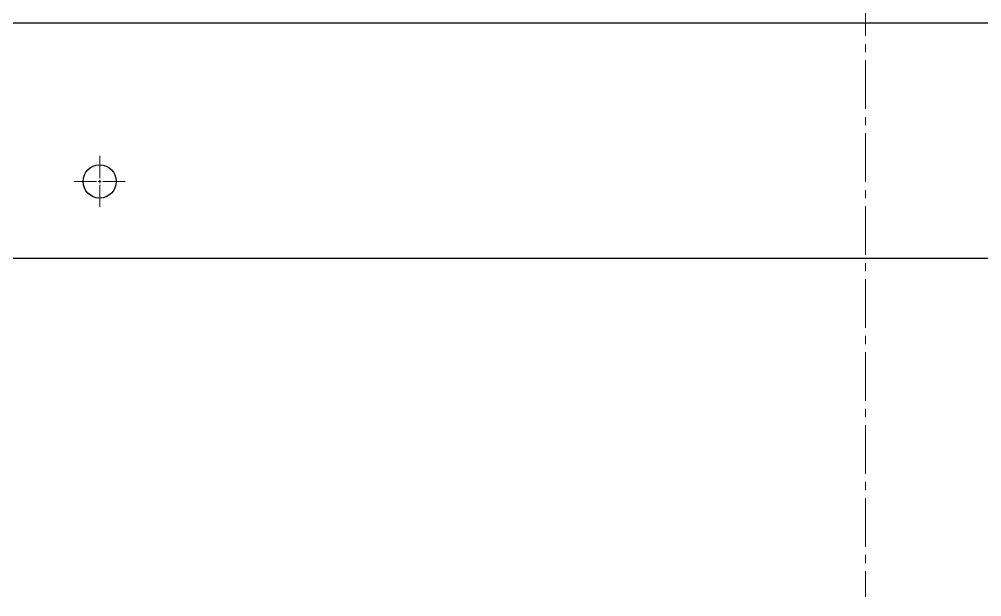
# Model space of a CAD drawing. Header units: millimetres. Extents: x 0 to 51411, y 0 to 16902.
# Drawn here: x 4098 to 4475, y 11565 to 11791.1 of the extents above; entities that cross this region are included whole.
import ezdxf

# ---------------------------------------------------------------- set-up
doc = ezdxf.new("R2010")
doc.units = ezdxf.units.MM
doc.linetypes.add('CENTER2', pattern=[28.575, 19.05, -3.175, 3.175, -3.175])
doc.layers.add('01_外形線', color=7, linetype='Continuous', lineweight=25)
doc.layers.add('04_中心線', color=1, linetype='CENTER2', lineweight=9)

# ---------------------------------------------------------------- blocks, each defined once
blk = doc.blocks.new('*U847')
at = {"layer": '04_中心線', "color": 0, "linetype": 'CENTER2', "transparency": 16777216}
for p, q in [((0, 1.3), (0, 10)), ((-10, 0), (-1.3, 0)), ((1.3, 0), (10, 0)), ((0, -10), (0, -1.3))]:
    blk.add_line(p, q, dxfattribs=at)
at = {"layer": '04_中心線', "color": 0, "linetype": 'Continuous', "transparency": 16777216}
for p, q in [((-0.65, 0), (0.65, 0)), ((0, -0.65), (0, 0.65))]:
    blk.add_line(p, q, dxfattribs=at)

msp = doc.modelspace()

# ---------------------------------------------------------------- linework, layer by layer
at = {"layer": '01_外形線'}
for p, q in [((5429.467, 11789.64), (3429.467, 11789.64)), ((3429.467, 11697.64), (5429.467, 11697.64))]:
    msp.add_line(p, q, dxfattribs=at)
msp.add_circle((4129.467, 11727.64), 6.5, dxfattribs=at)
at = {"layer": '04_中心線'}
msp.add_line((4429.467, 12860.918), (4429.467, 11565.02), dxfattribs=at)

# ---------------------------------------------------------------- block references
at = {"layer": '04_中心線', "linetype": 'CENTER2', "rotation": 270}
msp.add_blockref('*U847', (4129.467, 11727.64), dxfattribs=at)

doc.saveas('drawing.dxf')
